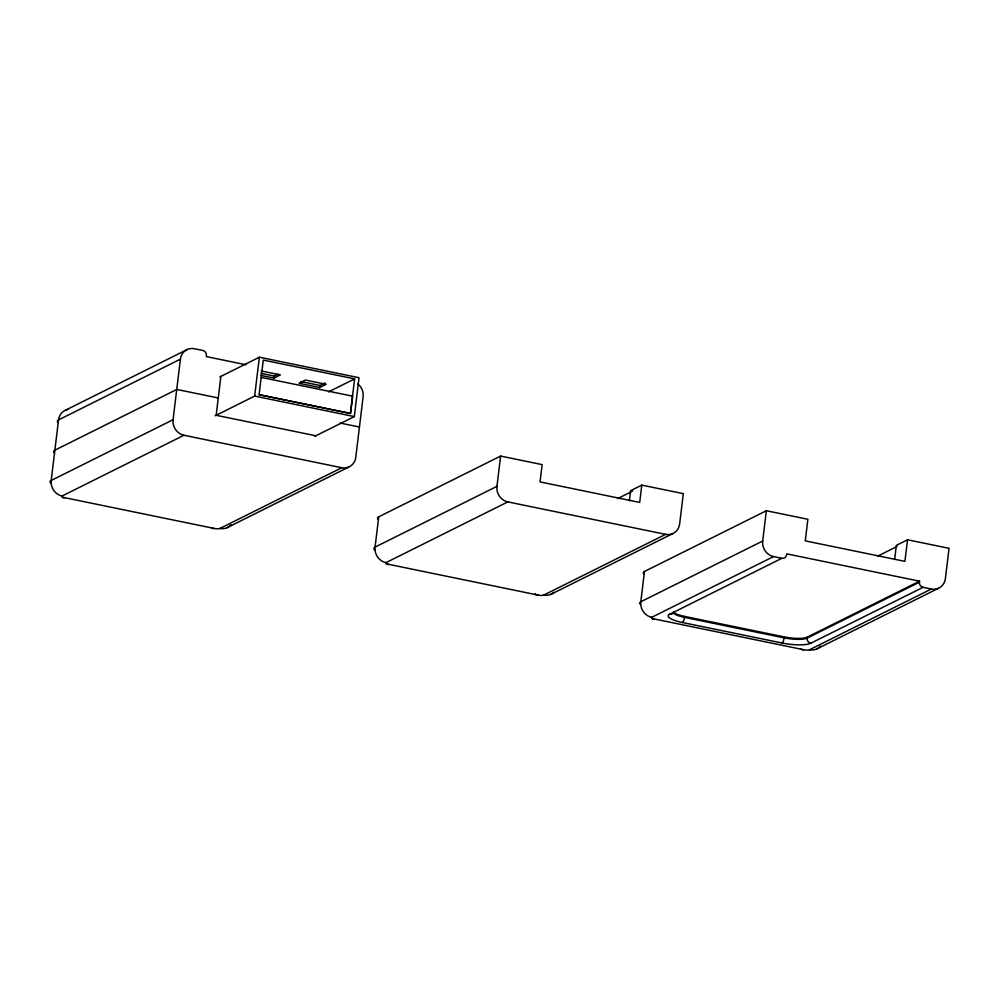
<?xml version="1.0" encoding="UTF-8"?>
<svg xmlns="http://www.w3.org/2000/svg" width="999" height="999" viewBox="0 0 999 999"><rect width="100%" height="100%" fill="white"/><g stroke="black" fill="none" stroke-linecap="round" stroke-linejoin="round"><path stroke-width="1.5" d="M357.767 383.816A13.449 12.325 63.5 0 1 363.112 396.74L355.781 457.305A13.449 12.325 63.5 0 1 341.745 467.719L183.966 435.264A13.449 12.325 63.5 0 1 173.077 419.717L180.407 359.153A13.449 12.325 63.5 0 1 194.443 348.738L202.747 350.437A4.483 4.108 63.5 0 1 206.368 355.619L206.256 356.581L245.966 364.747M220.879 376.386L216.171 415.284L315.821 435.789M215.135 415.796L254.658 396.091L259.365 357.205L359.016 377.709L354.32 416.595L314.785 436.301M259.091 394.692L263.274 360.09L354.62 378.883L350.437 413.486L259.091 394.692L350.524 413.449L352.61 396.153L261.176 377.397M260.677 375.362L273.976 378.097L274.213 376.074L278.072 374.15M319.717 387.512L326.136 384.303L305.432 380.057L299.026 383.254L319.717 387.512L319.955 385.477L325.087 382.917M385.826 562.912A13.449 4.358 -78.4 0 0 388.499 564.298L537.986 595.054A4.458 1.036 6.9 0 0 543.731 595.104L665.621 534.353A13.449 12.325 63.5 0 0 679.645 523.938L683.316 493.656L641.795 485.114L639.697 502.422L540.047 481.918L542.132 464.61L500.611 456.068L378.733 516.82L375.075 547.102A17.932 4.183 6.9 0 0 375.399 550.362M665.621 534.353L507.842 501.898A13.449 12.325 63.5 0 1 496.953 486.351L500.611 456.068M629.395 500.774L630.606 490.684L641.795 485.114M651.86 618.169A13.449 4.358 -78.4 0 0 654.245 618.968L803.72 649.725A4.458 1.036 6.9 0 0 809.465 649.775L931.355 589.023A13.449 12.325 63.5 0 0 945.391 578.608L949.05 548.326L907.529 539.785L904.919 561.376L805.269 540.871L807.879 519.28L766.358 510.739L644.467 571.49L640.809 601.773A17.932 4.183 6.9 0 0 640.009 604.083M673.613 612.112A17.932 4.183 6.9 0 0 684.602 616.42L684.49 617.37A4.483 1.449 -78.4 0 1 682.367 622.502L782.017 643.006A22.278 5.195 6.9 0 0 810.726 643.256L923.051 587.325L931.355 589.023M923.051 587.325A4.483 4.108 63.5 0 1 919.43 582.142L919.542 581.181L786.675 553.846L786.55 554.807A4.483 4.108 63.5 0 1 781.88 558.279L773.576 556.568A13.449 12.325 63.5 0 1 762.687 541.021L766.358 510.739M919.542 581.181L807.279 637.137A17.932 4.183 6.9 0 1 784.252 636.912L784.14 637.874A4.483 1.449 -78.4 0 1 782.017 643.006M807.279 637.137L807.167 638.099A4.483 4.108 63.5 0 0 810.788 643.281M894.667 559.24L896.353 545.354L907.529 539.785M65.484 410.202L187.362 349.45M180.407 359.153L58.529 419.905L51.199 480.469A17.932 4.183 6.9 0 0 50.4 482.779M219.842 376.91L259.365 357.205M173.077 419.717L51.199 480.469A13.449 12.325 63.5 0 0 62.088 496.016A4.458 1.036 6.9 0 0 64.635 497.664L214.111 528.421A4.458 1.036 6.9 0 0 219.855 528.471M273.976 378.097L280.382 374.9L261.176 370.941M62.088 496.016L183.966 435.264M328.509 391.895L354.62 378.883M341.745 467.719L219.867 528.471A13.449 12.325 63.5 0 0 231.006 524.737M226.935 527.759L348.826 467.008M496.953 486.351L375.075 547.102A13.449 12.325 63.5 0 0 385.951 562.649A4.458 1.036 6.9 0 0 388.511 564.298M385.951 562.649L507.842 501.898M617.569 498.651L631.318 491.795M550.811 594.393L672.689 533.641M762.687 541.021L640.809 601.773A13.449 12.325 63.5 0 0 651.698 617.32A4.458 1.036 6.9 0 0 654.245 618.968M651.698 617.32L773.576 556.568M682.392 622.489A22.278 5.195 6.9 0 1 669.68 614.248L781.88 558.279M877.809 556.068L897.065 546.465M919.43 582.142L807.167 638.099A17.932 4.183 6.9 0 1 784.14 637.874L684.49 617.37A17.932 4.183 6.9 0 1 673.488 613.061M816.545 649.063L938.436 588.311M260.914 373.326L274.213 376.074M300.749 381.531L319.955 385.477M254.658 396.091L354.32 416.595M218.269 397.977L176.748 389.435L54.87 450.187A17.932 4.183 6.9 0 0 54.533 452.972M340.159 423.052L359.44 427.023M630.606 490.684L632.692 491.108M684.602 616.42L784.252 636.912M58.204 422.677A17.932 4.183 6.9 0 1 58.529 419.905A13.449 12.325 63.5 0 1 67.857 409.453M214.111 528.421A13.449 4.358 -78.4 0 1 211.738 527.622M64.635 497.664A13.449 4.358 -78.4 0 1 62.263 496.865M377.934 519.13A17.932 4.183 6.9 0 1 378.733 516.82M537.986 595.054A13.449 4.358 -78.4 0 1 535.302 593.656M553.983 592.295A13.449 12.325 63.5 0 1 543.743 595.104M643.668 573.801A17.932 4.183 6.9 0 1 644.467 571.49M803.72 649.725A13.449 4.358 -78.4 0 1 801.348 648.925M820.616 646.053A13.449 12.325 63.5 0 1 809.477 649.775M673.988 611.912A4.483 4.108 63.5 0 1 669.617 614.235"/></g></svg>
